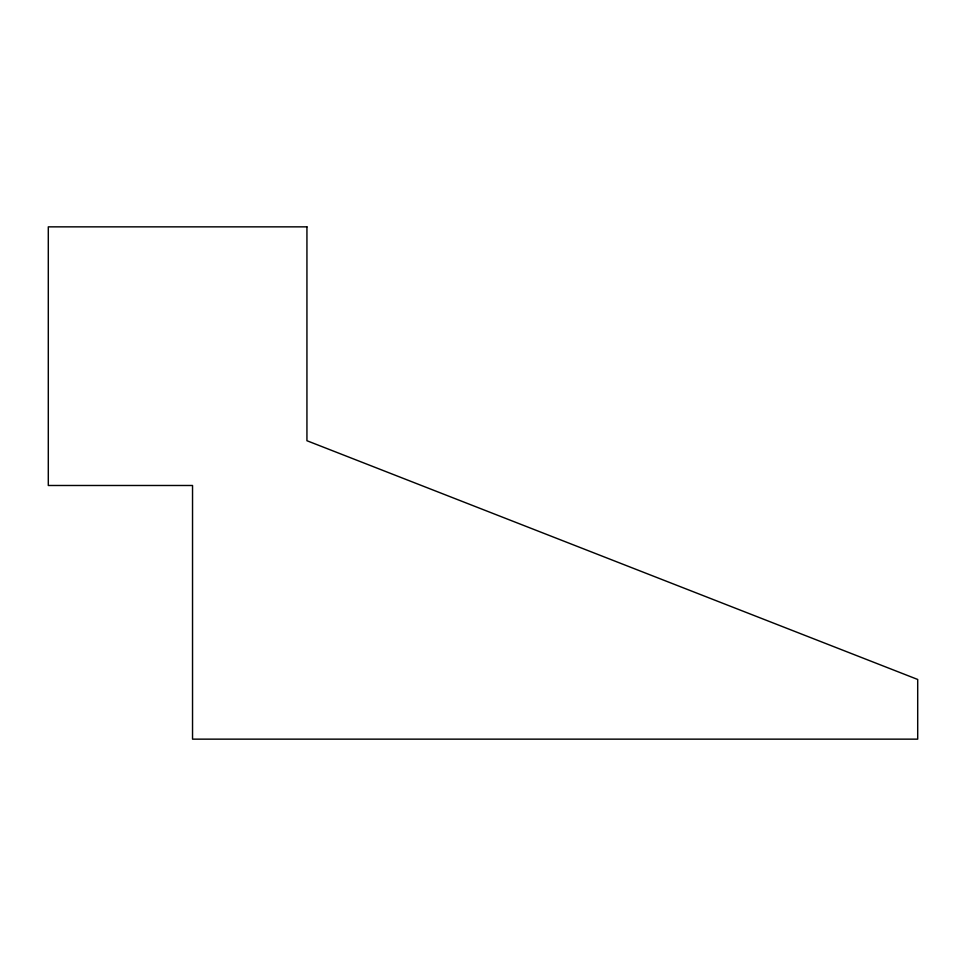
<?xml version="1.0" encoding="UTF-8"?>
<svg xmlns="http://www.w3.org/2000/svg" width="966" height="966" viewBox="0 0 966 966"><rect width="100%" height="100%" fill="white"/><g stroke="black" fill="none" stroke-linecap="round" stroke-linejoin="round"><path stroke-width="1.45" d="M306.934 226.853L48.3 226.853L48.3 485.487L192.536 485.487L192.536 739.147L917.7 739.147L917.7 679.46L306.934 440.725L306.934 226.853"/></g></svg>
